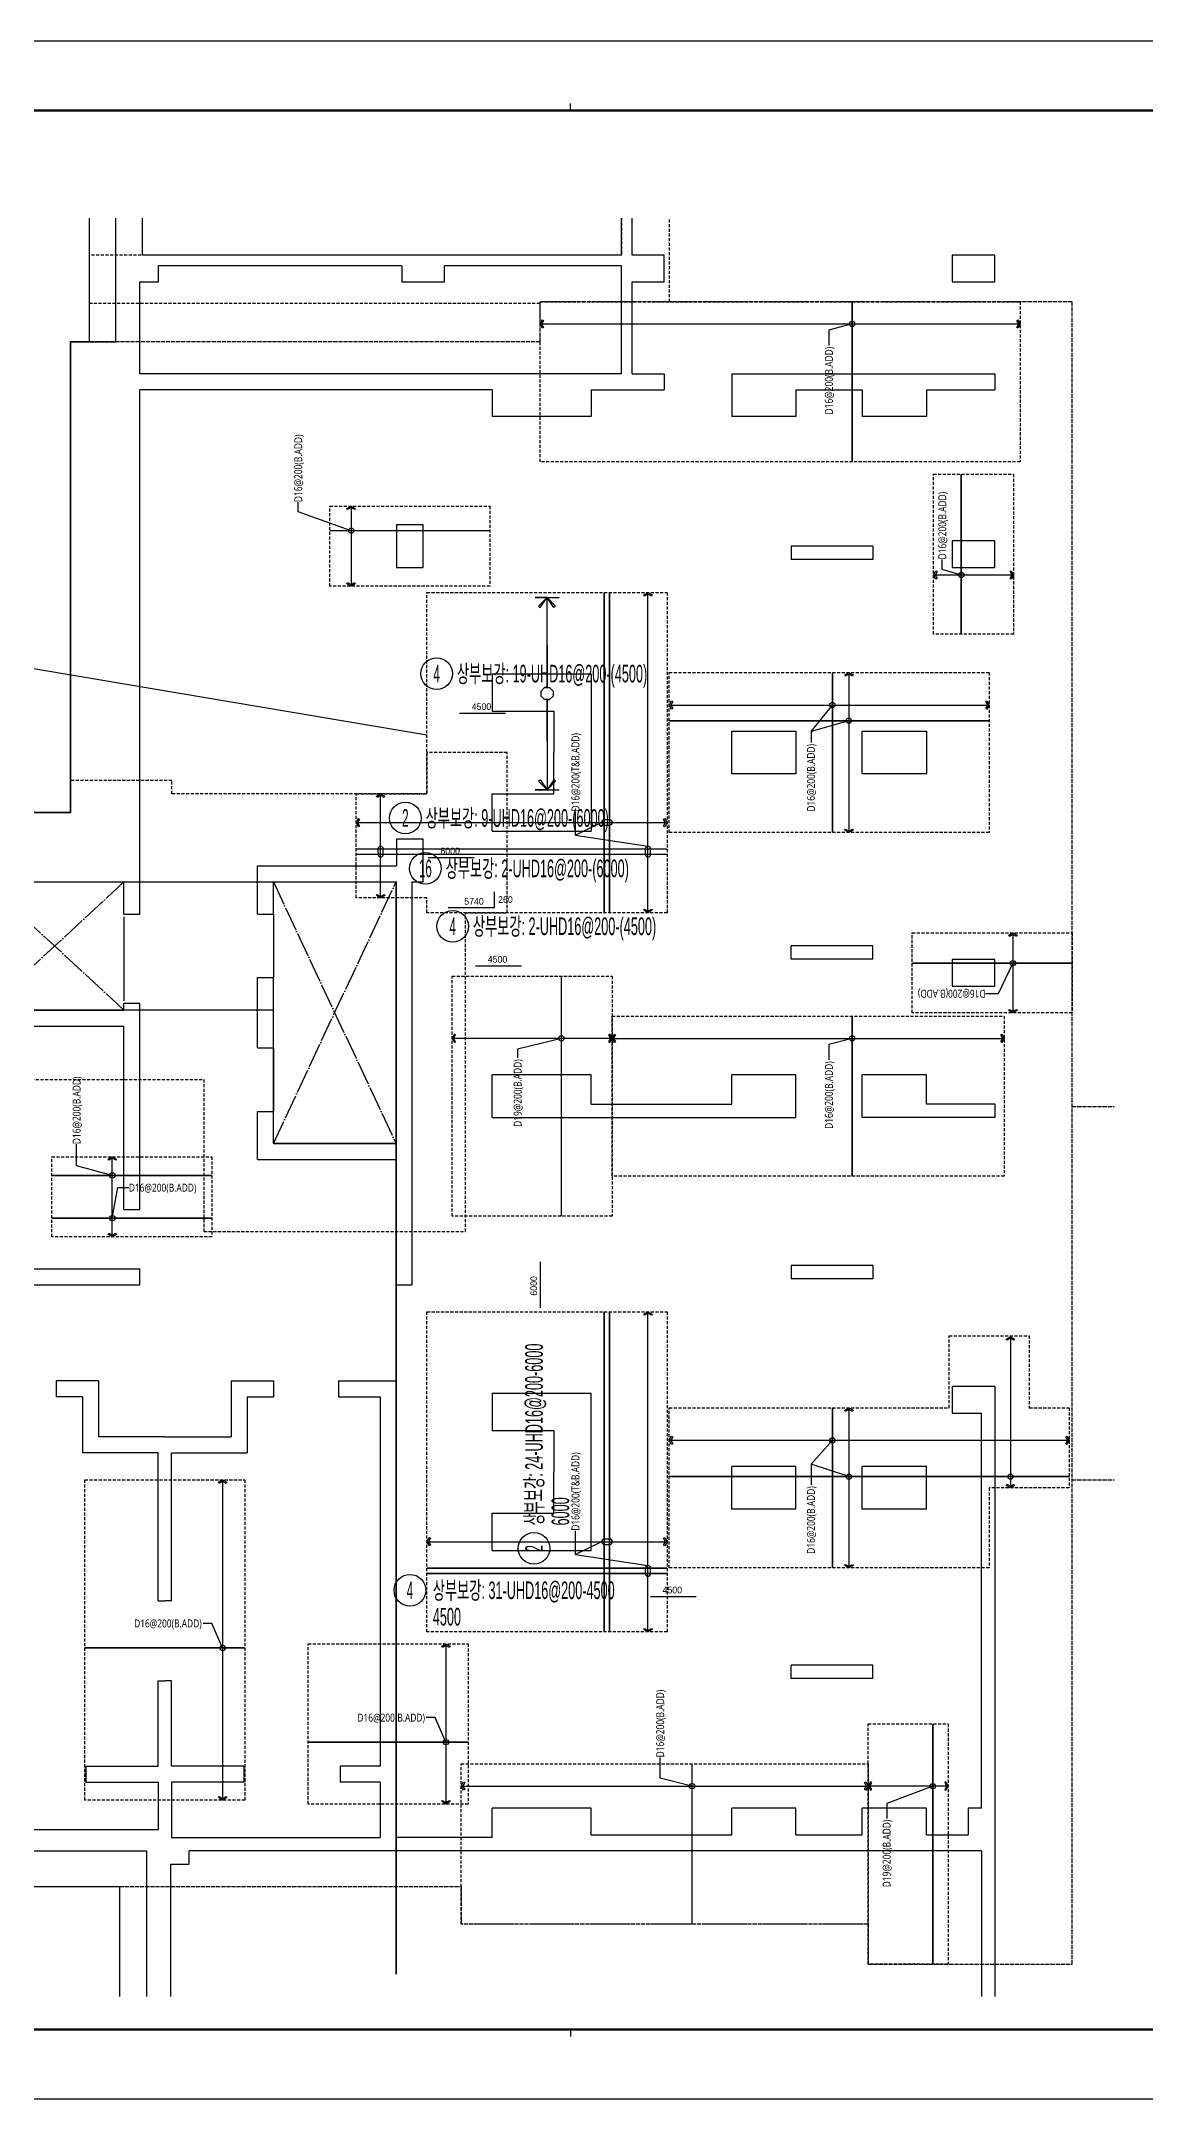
# Model space of a CAD drawing. Header units: millimetres. Extents: x 317501 to 814054, y -400799 to -14117.
# Drawn here: x 553780 to 574487, y -193831 to -155267 of the extents above; entities that cross this region are included whole.
import ezdxf
from ezdxf.enums import TextEntityAlignment as Align

# ---------------------------------------------------------------- set-up
doc = ezdxf.new("R2010")
doc.units = ezdxf.units.MM
doc.header["$LTSCALE"] = 38
for name, pattern in [('HID', [2.5, 2, -0.5]), ('HID2', [7.5, 6, -1.5]), ('XS-기초$0$DDOT', [14, 12, -1, 0, -1]), ('XS-기초$0$HID', [2.3, 1.5, -0.8])]:
    doc.linetypes.add(name, pattern=pattern)
for name, color, linetype in [('00', 7, 'Continuous'), ('BAR-B', 2, 'HID2'), ('BAR-T', 2, 'Continuous'), ('DIM', 7, 'Continuous'), ('LEADER', 7, 'Continuous'), ('RP_TAG', 7, 'Continuous'), ('T', 1, 'Continuous'), ('XDIM', 7, 'Continuous'), ('XREBAR', 1, 'Continuous'), ('XS-기초$0$EL7', 7, 'Continuous'), ('XS-기초$0$OPEN', 9, 'XS-기초$0$DDOT'), ('XS-기초$0$기초꺽임', 4, 'XS-기초$0$HID'), ('XS-기초$0$기초연단', 3, 'Continuous'), ('XS-기초$0$보강구간', 6, 'XS-기초$0$HID'), ('철근변경선', 1, 'HID')]:
    doc.layers.add(name, color=color, linetype=linetype)
doc.styles.add('RPWK1', font='Dotum.ttf', dxfattribs={"bigfont": 'whgtxt.shx'})
doc.styles.add('RPWK2', font='Dotum.ttf')
doc.styles.add('맑은고딕', font='malgun.ttf')

# ---------------------------------------------------------------- blocks, each defined once
blk = doc.blocks.new('dhs_sheet2e')
at = {"color": 7}
for p, q in [((55508.9, 57331.7), (55508.9, 57531.5)), ((55508.9, 1997.6), (55508.9, 1797.9))]:
    blk.add_line(p, q, dxfattribs=at)
blk.add_lwpolyline([(84000, 0), (84000, 59329.4), (0, 59329.4), (0, 0)], close=True, dxfattribs=at)
at = {"color": 30, "const_width": 64.9}
blk.add_lwpolyline([(81003.6, 57331.7), (2996.4, 57331.7), (2996.4, 1997.6), (81003.6, 1997.6)], close=True, dxfattribs=at)
blk = doc.blocks.new('szdhdte')
at = {"layer": 'DIM', "color": 5}
for p, q in [((4650, 17985), (4650, 20302)), ((5150, 19605), (5150, 20302)), ((14125, 19605), (14125, 20302)), ((14325, 19605), (14325, 20302)), ((14125, 19605), (5150, 19605)), ((10010, 19405), (5450, 19405)), ((5450, 19105), (5450, 19405)), ((10010, 19405), (10010, 19105)), ((14125, 19405), (10810, 19405)), ((10810, 19105), (10810, 19405)), ((14125, 17385), (14125, 19405)), ((14925, 19605), (14325, 19605)), ((14925, 19105), (14925, 19605)), ((20325, 19605), (20325, 19105)), ((21125, 19605), (20325, 19605)), ((21125, 19105), (21125, 19605)), ((5100, 17385), (5100, 19105)), ((5100, 19105), (5450, 19105)), ((10010, 19105), (10810, 19105)), ((14325, 17385), (14325, 19105)), ((14325, 19105), (14925, 19105)), ((20325, 19105), (21125, 19105)), ((3800, 17985), (4650, 17985)), ((3800, 9160), (3800, 17985)), ((14125, 17385), (5100, 17385)), ((14325, 17385), (14925, 17385)), ((14925, 17385), (14925, 17085)), ((16195, 17385), (16195, 16585)), ((16195, 17385), (21125, 17385)), ((21125, 17385), (21125, 17085)), ((11700, 17085), (5100, 17085)), ((5100, 8260), (5100, 17085)), ((11700, 17085), (11700, 16585)), ((13560, 17085), (13560, 16585)), ((13560, 17085), (14925, 17085)), ((17395, 17085), (18640, 17085)), ((17395, 17085), (17395, 16585)), ((18640, 17085), (18640, 16585)), ((19840, 17085), (19840, 16585)), ((19840, 17085), (21125, 17085)), ((13560, 16585), (11700, 16585)), ((17395, 16585), (16195, 16585)), ((19840, 16585), (18640, 16585)), ((10410, 14555), (9910, 14555)), ((9910, 14555), (9910, 13755)), ((10410, 13755), (10410, 14555)), ((18840, 14155), (17305, 14155)), ((17305, 14155), (17305, 13905)), ((18840, 13905), (17305, 13905)), ((18840, 14155), (18840, 13905)), ((20325, 14255), (20325, 13755)), ((21125, 14255), (20325, 14255)), ((21125, 13755), (21125, 14255)), ((9910, 13755), (10410, 13755)), ((20325, 13755), (21125, 13755)), ((11700, 11760), (11700, 11060)), ((11700, 11760), (13560, 11760)), ((13560, 11760), (13560, 8810)), ((11700, 11060), (12860, 11060)), ((12860, 11060), (12860, 10285)), ((16195, 9885), (16195, 10685)), ((16195, 10685), (17395, 10685)), ((17395, 10685), (17395, 9885)), ((18640, 9885), (18640, 10685)), ((18640, 10685), (19840, 10685)), ((19840, 10685), (19840, 9885)), ((12860, 9510), (12860, 10285)), ((17395, 9885), (16195, 9885)), ((19840, 9885), (18640, 9885)), ((11700, 8810), (11700, 9510)), ((11700, 9510), (12860, 9510)), ((0, 9160), (3800, 9160)), ((0, 0), (0, 9160)), ((10410, 8660), (9910, 8660)), ((9910, 8660), (9910, 8160)), ((10410, 7860), (10410, 8660)), ((11700, 8810), (13560, 8810)), ((5100, 7255), (5100, 8260)), ((7300, 8160), (9910, 8160)), ((7300, 7260), (7300, 8160)), ((400, 7860), (1900, 7860)), ((400, -400), (400, 7860)), ((1900, -140), (1900, 7860)), ((2200, 5460), (2200, 7860)), ((2200, 7860), (4800, 7860)), ((4800, 7255), (4800, 7860)), ((7600, 7860), (9900, 7860)), ((7600, 7260), (7600, 7860)), ((9900, 2960), (9900, 7860)), ((10200, 310), (10200, 7860)), ((10200, 7860), (10410, 7860)), ((4800, 7255), (5100, 7255)), ((7300, 7260), (7600, 7260)), ((18840, 6665), (17305, 6665)), ((17305, 6415), (17305, 6665)), ((18840, 6415), (18840, 6665)), ((18840, 6415), (17305, 6415)), ((20325, 6405), (20325, 5905)), ((21125, 6405), (20325, 6405)), ((21125, 5905), (21125, 6405)), ((7300, 4750), (7300, 6070)), ((7300, 6070), (7600, 6070)), ((7600, 4750), (7600, 6070)), ((20325, 5905), (21125, 5905)), ((2200, 5460), (4800, 5460)), ((4800, 5460), (4800, 5585)), ((5100, 5585), (4800, 5585)), ((5100, 1720), (5100, 5585)), ((5100, 5160), (5100, 5585)), ((2200, 610), (2200, 5160)), ((2200, 5160), (4800, 5160)), ((4800, 1720), (4800, 5160)), ((7300, 4750), (7600, 4750)), ((13560, 4245), (11700, 4245)), ((11700, 3445), (11700, 4245)), ((13560, 3695), (13560, 4245)), ((16195, 3695), (16195, 4245)), ((17395, 4245), (16195, 4245)), ((17395, 3445), (17395, 4245)), ((18640, 3445), (18640, 4245)), ((19840, 4245), (18640, 4245)), ((19840, 3695), (19840, 4245)), ((7300, 2660), (7300, 3560)), ((7300, 3560), (7600, 3560)), ((7600, 2960), (7600, 3560)), ((13560, 3695), (16195, 3695)), ((21125, 3695), (19840, 3695)), ((21125, 3695), (21125, 3445)), ((11700, 3445), (17395, 3445)), ((21125, 3445), (18640, 3445)), ((-11685, 3060), (-18935, 3060)), ((-18935, 3060), (-18935, -10415)), ((-11685, 3060), (-11685, 0)), ((7600, 2960), (9900, 2960)), ((-14085, 2660), (-18535, 2660)), ((-18535, 2660), (-18535, 160)), ((-14085, 1270), (-14085, 2660)), ((-12085, 2660), (-13785, 2660)), ((-13785, 2660), (-13785, 1270)), ((-12085, 2660), (-12085, -400)), ((7300, 2660), (9900, 2660)), ((9900, 310), (9900, 2660)), ((4800, 1720), (5100, 1720)), ((-13785, 1270), (-14085, 1270)), ((2200, 610), (5100, 610)), ((5100, 310), (5100, 610)), ((18840, 675), (17305, 675)), ((17305, 675), (17305, 425)), ((18840, 425), (17305, 425)), ((18840, 675), (18840, 425)), ((-13095, 160), (-18535, 160)), ((-13095, 160), (-13095, -140)), ((0, 0), (-11685, 0)), ((2200, -140), (2200, 310)), ((2200, 310), (5100, 310)), ((9900, 310), (10200, 310)), ((-13095, -140), (-18535, -140)), ((-18535, -140), (-18535, -1490)), ((2200, -140), (1900, -140)), ((400, -400), (-12085, -400)), ((-18535, -1490), (-17820, -1490)), ((-17820, -1790), (-17820, -1490)), ((-16610, -1790), (-16610, -1490)), ((-16610, -1490), (-15810, -1490)), ((-15810, -1490), (-15810, -1790)), ((-14590, -1490), (-14590, -1790)), ((-14590, -1490), (-13260, -1490)), ((-13260, -1490), (-13260, -2910)), ((-10480, -1490), (-11810, -1490)), ((-11810, -1490), (-11810, -2910)), ((-10480, -1490), (-10480, -1790)), ((-9260, -1490), (-9260, -1790)), ((-8460, -1490), (-9260, -1490)), ((-8460, -1790), (-8460, -1490)), ((-7250, -1790), (-7250, -1490)), ((-6495, -1490), (-7250, -1490)), ((-5730, -1490), (-6495, -1490)), ((-5730, -1490), (-5730, -1790)), ((-3720, -1490), (-4510, -1490)), ((-4510, -1490), (-4510, -1790)), ((-3720, -1490), (-3720, -2540)), ((-1230, -1490), (-440, -1490)), ((-1230, -1490), (-1230, -2540)), ((-440, -1490), (-440, -1790)), ((780, -1490), (1545, -1490)), ((780, -1490), (780, -1790)), ((2310, -1490), (1545, -1490)), ((2310, -1490), (2310, -1790)), ((4320, -1490), (3530, -1490)), ((3530, -1490), (3530, -1790)), ((4320, -1490), (4320, -2540)), ((6810, -1490), (7600, -1490)), ((6810, -1490), (6810, -2540)), ((7600, -1490), (7600, -1790)), ((8820, -1490), (9600, -1490)), ((8820, -1490), (8820, -1790)), ((9600, -1490), (9900, -1490)), ((9900, -1490), (9900, -10045)), ((-18535, -1790), (-17820, -1790)), ((-18535, -1790), (-18535, -5785)), ((-16610, -1790), (-15810, -1790)), ((-14590, -1790), (-13560, -1790)), ((-13560, -1790), (-13560, -3210)), ((-10480, -1790), (-11510, -1790)), ((-11510, -1790), (-11510, -3210)), ((-8460, -1790), (-9260, -1790)), ((-6645, -1790), (-7250, -1790)), ((-6645, -5785), (-6645, -1790)), ((-6395, -1790), (-6395, -8710)), ((-5730, -1790), (-6395, -1790)), ((-4020, -1790), (-4510, -1790)), ((-4020, -1790), (-4020, -2840)), ((-930, -1790), (-440, -1790)), ((-930, -1790), (-930, -2840)), ((780, -1790), (1420, -1790)), ((1420, -1790), (1420, -8710)), ((1670, -1790), (1670, -8710)), ((2310, -1790), (1670, -1790)), ((4020, -1790), (3530, -1790)), ((4020, -1790), (4020, -2840)), ((7110, -1790), (7600, -1790)), ((7110, -1790), (7110, -2840)), ((8820, -1790), (9600, -1790)), ((9600, -1790), (9600, -8710)), ((11700, -1720), (11700, -2420)), ((11700, -1720), (13560, -1720)), ((13560, -4670), (13560, -1720)), ((20325, -1595), (20325, -2095)), ((21125, -1595), (20325, -1595)), ((21125, -1595), (21125, -13028)), ((20325, -2095), (20875, -2095)), ((20875, -9495), (20875, -2095)), ((-16005, -2490), (-16005, -3120)), ((-16005, -2490), (-15755, -2490)), ((-15755, -2490), (-15755, -3120)), ((-9315, -2490), (-9315, -3120)), ((-9065, -2490), (-9315, -2490)), ((-9065, -2490), (-9065, -3120)), ((-2475, -2540), (-3720, -2540)), ((-2475, -2540), (-1230, -2540)), ((5565, -2540), (4320, -2540)), ((5565, -2540), (6810, -2540)), ((11700, -2420), (12860, -2420)), ((12860, -2420), (12860, -3195)), ((-13260, -2910), (-12535, -2910)), ((-11810, -2910), (-12535, -2910)), ((-2600, -2840), (-4020, -2840)), ((-2600, -5610), (-2600, -2840)), ((-2350, -5610), (-2350, -2840)), ((-2350, -2840), (-930, -2840)), ((5440, -2840), (4020, -2840)), ((5440, -5610), (5440, -2840)), ((5690, -5610), (5690, -2840)), ((5690, -2840), (7110, -2840)), ((-16005, -3120), (-15755, -3120)), ((-13560, -3210), (-12660, -3210)), ((-12660, -8830), (-12660, -3210)), ((-12410, -8830), (-12410, -3210)), ((-11510, -3210), (-12410, -3210)), ((-9065, -3120), (-9315, -3120)), ((12860, -3970), (12860, -3195)), ((16195, -3895), (16195, -3095)), ((17395, -3095), (16195, -3095)), ((17395, -3895), (17395, -3095)), ((18640, -3895), (18640, -3095)), ((19840, -3095), (18640, -3095)), ((19840, -3895), (19840, -3095)), ((11700, -4670), (11700, -3970)), ((11700, -3970), (12860, -3970)), ((17395, -3895), (16195, -3895)), ((19840, -3895), (18640, -3895)), ((11700, -4670), (13560, -4670)), ((-2600, -5610), (-2475, -5610)), ((-2350, -5610), (-2475, -5610)), ((5440, -5610), (5565, -5610)), ((5690, -5610), (5565, -5610)), ((-18535, -5785), (-15755, -5785)), ((-18535, -6035), (-15755, -6035)), ((-18535, -6035), (-18535, -8830)), ((-15755, -6035), (-15755, -5785)), ((-6645, -5785), (-9315, -5785)), ((-9315, -6035), (-9315, -5785)), ((-6645, -6035), (-9315, -6035)), ((-6645, -8830), (-6645, -6035)), ((-16005, -8130), (-16005, -6895)), ((-16005, -6895), (-15755, -6895)), ((-15755, -8130), (-15755, -6895)), ((-9315, -8130), (-9315, -6895)), ((-9065, -6895), (-9315, -6895)), ((-9065, -8130), (-9065, -6895)), ((18840, -6815), (17305, -6815)), ((17305, -7065), (17305, -6815)), ((18840, -7065), (18840, -6815)), ((-2600, -8710), (-2600, -7110)), ((-2600, -7110), (-2475, -7110)), ((-2350, -7110), (-2475, -7110)), ((-2350, -8710), (-2350, -7110)), ((5440, -8710), (5440, -7110)), ((5440, -7110), (5565, -7110)), ((5690, -7110), (5565, -7110)), ((5690, -8710), (5690, -7110)), ((18840, -7065), (17305, -7065)), ((-16005, -8130), (-15755, -8130)), ((-9065, -8130), (-9315, -8130)), ((-18535, -8830), (-17335, -8830)), ((-17335, -9130), (-17335, -8830)), ((-16025, -8830), (-15625, -8830)), ((-16025, -9130), (-16025, -8830)), ((-15625, -9130), (-15625, -8830)), ((-14015, -8830), (-12660, -8830)), ((-14015, -9130), (-14015, -8830)), ((-11055, -8830), (-12410, -8830)), ((-11055, -9130), (-11055, -8830)), ((-9045, -8830), (-9445, -8830)), ((-9445, -9130), (-9445, -8830)), ((-9045, -9130), (-9045, -8830)), ((-7735, -9130), (-7735, -8830)), ((-6645, -8830), (-7735, -8830)), ((-6395, -8710), (-5765, -8710)), ((-5765, -8710), (-5765, -9010)), ((-3955, -8710), (-2600, -8710)), ((-3955, -8710), (-3955, -9010)), ((-995, -8710), (-2350, -8710)), ((-995, -8710), (-995, -9010)), ((1420, -8710), (815, -8710)), ((815, -8710), (815, -9010)), ((1670, -8710), (2275, -8710)), ((2275, -8710), (2275, -9010)), ((4085, -8710), (5440, -8710)), ((4085, -8710), (4085, -9010)), ((7045, -8710), (5690, -8710)), ((7045, -8710), (7045, -9010)), ((9600, -8710), (8855, -8710)), ((8855, -8710), (8855, -9010)), ((-18535, -9130), (-17335, -9130)), ((-18535, -9130), (-18535, -10015)), ((-16025, -9130), (-15625, -9130)), ((-14015, -9130), (-12660, -9130)), ((-12660, -9130), (-12660, -10015)), ((-11055, -9130), (-12410, -9130)), ((-12410, -9130), (-12410, -10015)), ((-9045, -9130), (-9445, -9130)), ((-6645, -9130), (-7735, -9130)), ((-6645, -9130), (-6645, -9895)), ((-6395, -9010), (-6395, -9895)), ((-6395, -9010), (-5765, -9010)), ((-3955, -9010), (-2600, -9010)), ((-2600, -9010), (-2600, -9895)), ((-995, -9010), (-2350, -9010)), ((-2350, -9010), (-2350, -9895)), ((1420, -9010), (815, -9010)), ((1420, -9010), (1420, -9895)), ((1670, -9010), (1670, -9895)), ((1670, -9010), (2275, -9010)), ((4085, -9010), (5440, -9010)), ((5440, -9010), (5440, -9895)), ((7045, -9010), (5690, -9010)), ((5690, -9010), (5690, -10045)), ((9600, -9010), (8855, -9010)), ((9600, -9010), (9600, -10045)), ((13560, -9495), (11700, -9495)), ((11700, -10045), (11700, -9495)), ((13560, -9995), (13560, -9495)), ((16195, -9995), (16195, -9495)), ((17395, -9495), (16195, -9495)), ((17395, -9995), (17395, -9495)), ((19840, -9495), (18640, -9495)), ((18640, -9995), (18640, -9495)), ((19840, -9995), (19840, -9495)), ((20625, -9495), (20625, -9995)), ((20875, -9495), (20625, -9495)), ((-18535, -10015), (-12660, -10015)), ((-12410, -10015), (-6795, -10015)), ((-6795, -9895), (-6795, -10015)), ((-6795, -9895), (-6645, -9895)), ((-6395, -9895), (-2600, -9895)), ((-2350, -9895), (1420, -9895)), ((1670, -9895), (5440, -9895)), ((13560, -9995), (16195, -9995)), ((17395, -9995), (18640, -9995)), ((19840, -9995), (20625, -9995)), ((-6395, -10295), (-6395, -10415)), ((-6395, -10295), (5225, -10295)), ((5225, -10295), (5225, -13028)), ((5690, -10045), (9600, -10045)), ((20875, -10295), (6025, -10295)), ((6025, -10545), (6025, -10295)), ((11700, -10045), (9900, -10045)), ((20875, -10295), (20875, -13028)), ((-18935, -10415), (-6395, -10415)), ((5675, -10545), (5675, -13028)), ((5675, -10545), (6025, -10545))]:
    blk.add_line(p, q, dxfattribs=at)
at = {"layer": 'XS-기초$0$EL7'}
for p, q in [((4800, 7205), (4800, 5635)), ((7600, 7260), (7600, 6070)), ((7600, 4750), (7600, 3560))]:
    blk.add_line(p, q, dxfattribs=at)
at = {"layer": 'XS-기초$0$OPEN'}
for p, q in [((4800, 7860), (2200, 5460)), ((4800, 5460), (2200, 7860)), ((7600, 2960), (9900, 7860)), ((7600, 7860), (9900, 2960))]:
    blk.add_line(p, q, dxfattribs=at)
at = {"layer": 'XS-기초$0$기초꺽임', "color": 6}
for points in [[(14125, 20302), (14125, 19605), (4150, 19605), (4150, 18705), (12600, 18705)], [(15025, 18735), (15025, 20302)]]:
    blk.add_lwpolyline(points, dxfattribs=at)
at = {"layer": 'XS-기초$0$기초꺽임', "color": 8}
blk.add_lwpolyline([(3800, 9160), (-550, 9160), (-550, 7860), (9900, 7860), (9900, 2960), (7600, 2960), (7600, 5460), (-550, 5460), (-550, 4160), (1300, 4160), (1300, 3760), (2800, 3760), (2800, 4160), (6300, 4160), (6300, 1310), (11200, 1310), (11200, 7285), (11980, 7285), (11980, 10285), (10480, 10285), (10480, 9510), (5700, 9510), (5700, 9760), (3800, 9760)], close=True, dxfattribs=at)
at = {"layer": 'XS-기초$0$기초연단'}
for p, q in [((4150, 20302), (4150, 17985)), ((4150, 17985), (3800, 17985)), ((3800, 17985), (3800, 9160)), ((-550, 9160), (-550, 550)), ((3800, 9160), (-550, 9160)), ((-19485, -10965), (-19485, 4360)), ((-19485, 4360), (-14785, 4360)), ((-14785, 4360), (-14785, 3760)), ((-14785, 3760), (-11135, 3760)), ((-11135, 3760), (-11135, 550)), ((-550, 550), (-11135, 550)), ((-19485, -10965), (4725, -10965)), ((4725, -13028), (4725, -10965))]:
    blk.add_line(p, q, dxfattribs=at)
at = {"layer": 'XS-기초$0$기초연단', "color": 4, "linetype": 'HID'}
for p, q in [((22575, 18735), (12600, 18735)), ((12600, 17985), (12600, 18735)), ((22575, -12420), (22575, 18735)), ((12600, 17985), (4150, 17985)), ((4725, -10965), (11120, -10965)), ((11120, -10965), (11120, -11670)), ((18750, -11670), (11120, -11670)), ((18750, -11670), (18750, -12420)), ((18750, -12420), (22575, -12420))]:
    blk.add_line(p, q, dxfattribs=at)
at = {"layer": 'XS-기초$0$기초연단'}
blk.add_lwpolyline([(4150, 20302), (4150, 17985), (3800, 17985), (3800, 9160), (-550, 9160), (-550, 7860), (9900, 7860), (9900, 2960), (7600, 2960), (7600, 5460), (-550, 5460), (-550, 550), (-11135, 550), (-11135, 3760), (-14785, 3760), (-14785, 4360), (-19485, 4360), (-19485, -10965), (4725, -10965)], dxfattribs=at)
at = {"layer": 'XS-기초$0$기초연단', "color": 4, "linetype": 'HID'}
for points in [[(22575, 3655), (23362, 3655)], [(22575, -3345), (23362, -3345)]]:
    blk.add_lwpolyline(points, dxfattribs=at)
at = {"layer": '철근변경선', "ltscale": 2, "const_width": 30}
blk.add_lwpolyline([(9900, -12612), (9900, 7860), (-1534, 7860)], dxfattribs=at)
blk = doc.blocks.new('*U1142', base_point=(560396.373, -184299.7817))
at = {"layer": 'RP_TAG', "color": 0, "linetype": 'Continuous', "ltscale": 100}
blk.add_circle((560692.373, -184299.7817), 297, dxfattribs=at)
at = {"layer": 'RP_TAG', "color": 0, "linetype": 'Continuous', "ltscale": 100, "style": 'RPWK1', "width": 0.5}
blk.add_text('4', height=330, dxfattribs=at).set_placement((560692.373, -184299.7817), align=Align.MIDDLE_CENTER)
at = {"layer": 'RP_TAG', "color": 0, "linetype": 'Continuous', "ltscale": 100, "style": 'RPWK1', "width": 0.55}
for s, p in [('상부보강: 31-UHD16@200-4500', (561121.373, -184299.7817)), ('4500', (561121.373, -184794.7817))]:
    blk.add_text(s, height=330, dxfattribs=at).set_placement(p, align=Align.MIDDLE_LEFT)
blk = doc.blocks.new('*U1143', base_point=(563018.3041, -183810.4621))
at = {"layer": 'RP_TAG', "color": 0, "linetype": 'Continuous', "ltscale": 100}
blk.add_circle((563018.303016, -183514.4621), 297, dxfattribs=at)
at = {"layer": 'RP_TAG', "color": 0, "linetype": 'Continuous', "ltscale": 100, "style": 'RPWK1', "width": 0.55}
blk.add_text('상부보강: 24-UHD16@200-6000', height=330, rotation=90.0002104601, dxfattribs=at).set_placement((563018.3014, -183085.4621), align=Align.MIDDLE_LEFT)
at = {"layer": 'RP_TAG', "color": 0, "linetype": 'Continuous', "ltscale": 100, "style": 'RPWK1', "oblique": 359.9999999888, "width": 0.55}
blk.add_text('6000', height=330, rotation=90.0002104479, dxfattribs=at).set_placement((563513.3014, -183085.46032), align=Align.MIDDLE_LEFT)
at = {"layer": 'RP_TAG', "color": 0, "linetype": 'Continuous', "ltscale": 100, "style": 'RPWK1', "oblique": 359.9999999961, "width": 0.5}
blk.add_text('2', height=330, rotation=90.0002104552, dxfattribs=at).set_placement((563018.303016, -183514.4621), align=Align.MIDDLE_CENTER)
blk = doc.blocks.new('*U1163', base_point=(561790.799, -171855.6152))
at = {"layer": 'RP_TAG', "color": 0, "linetype": 'Continuous', "ltscale": 100}
blk.add_circle((561493.799, -171855.6152), 297, dxfattribs=at)
at = {"layer": 'RP_TAG', "color": 0, "linetype": 'Continuous', "ltscale": 100, "style": 'RPWK1', "width": 0.5}
blk.add_text('4', height=330, dxfattribs=at).set_placement((561493.799, -171855.6152), align=Align.MIDDLE_CENTER)
at = {"layer": 'RP_TAG', "color": 0, "linetype": 'Continuous', "ltscale": 100, "style": 'RPWK1', "width": 0.55}
blk.add_text('상부보강: 2-UHD16@200-(4500)', height=330, dxfattribs=at).set_placement((561873.299, -171855.6152), align=Align.MIDDLE_LEFT)
blk = doc.blocks.new('*U1164', base_point=(561490.5559, -167120.7112))
at = {"layer": 'RP_TAG', "color": 0, "linetype": 'Continuous', "ltscale": 100}
blk.add_circle((561193.5559, -167120.7112), 297, dxfattribs=at)
at = {"layer": 'RP_TAG', "color": 0, "linetype": 'Continuous', "ltscale": 100, "style": 'RPWK1', "width": 0.5}
blk.add_text('4', height=330, dxfattribs=at).set_placement((561193.5559, -167120.7112), align=Align.MIDDLE_CENTER)
at = {"layer": 'RP_TAG', "color": 0, "linetype": 'Continuous', "ltscale": 100, "style": 'RPWK1', "width": 0.55}
blk.add_text('상부보강: 19-UHD16@200-(4500)', height=330, dxfattribs=at).set_placement((561573.0559, -167120.7112), align=Align.MIDDLE_LEFT)
blk = doc.blocks.new('*U1169', base_point=(561279.1273, -170770.7112))
at = {"layer": 'RP_TAG', "color": 0, "linetype": 'Continuous', "ltscale": 100}
blk.add_circle((560982.1273, -170770.7112), 297, dxfattribs=at)
at = {"layer": 'RP_TAG', "color": 0, "linetype": 'Continuous', "ltscale": 100, "style": 'RPWK1', "width": 0.5}
blk.add_text('16', height=330, dxfattribs=at).set_placement((560982.1273, -170770.7112), align=Align.MIDDLE_CENTER)
at = {"layer": 'RP_TAG', "color": 0, "linetype": 'Continuous', "ltscale": 100, "style": 'RPWK1', "width": 0.55}
blk.add_text('상부보강: 2-UHD16@200-(6000)', height=330, dxfattribs=at).set_placement((561361.6273, -170770.7112), align=Align.MIDDLE_LEFT)
blk = doc.blocks.new('*U1174', base_point=(560904.1273, -169825.7112))
at = {"layer": 'RP_TAG', "color": 0, "linetype": 'Continuous', "ltscale": 100}
blk.add_circle((560607.1273, -169825.7112), 297, dxfattribs=at)
at = {"layer": 'RP_TAG', "color": 0, "linetype": 'Continuous', "ltscale": 100, "style": 'RPWK1', "width": 0.5}
blk.add_text('2', height=330, dxfattribs=at).set_placement((560607.1273, -169825.7112), align=Align.MIDDLE_CENTER)
at = {"layer": 'RP_TAG', "color": 0, "linetype": 'Continuous', "ltscale": 100, "style": 'RPWK1', "width": 0.55}
blk.add_text('상부보강: 9-UHD16@200-(6000)', height=330, dxfattribs=at).set_placement((560986.6273, -169825.7112), align=Align.MIDDLE_LEFT)

msp = doc.modelspace()

# ---------------------------------------------------------------- linework, layer by layer
at = {"layer": 'BAR-B', "const_width": 30}
for points in [[(568982.4, -160150.7), (568982.4, -163150.7)], [(571026.4, -163380.7), (571026.4, -166380.7)], [(559192.4, -164441.7), (562192.4, -164441.7)], [(564435.5, -165600.7), (564435.5, -171600.7)], [(568611.4, -167100.7), (568611.4, -170100.7)], [(565552.4, -168003.5), (571552.4, -168003.5)], [(565512.4, -170406.9), (559682.4, -170406.9)], [(570107.4, -172547.5), (573107.4, -172547.5)], [(563530.6, -172790.7), (563530.6, -177290.7)], [(568982.4, -173540.7), (568982.4, -176540.7)], [(556982.4, -176525.7), (553982.4, -176525.7)], [(556982.4, -177325.7), (553982.4, -177325.7)], [(564435.5, -179080.7), (564435.5, -185080.7)], [(568611.4, -180880.7), (568611.4, -183880.7)], [(565552.4, -182169.8), (573052.4, -182169.8)], [(565512.4, -183886.9), (561012.4, -183886.9)], [(557597.4, -185380.7), (554597.4, -185380.7)], [(570494, -186805.7), (570494, -191305.7)], [(561782.4, -187146.7), (558782.4, -187146.7)], [(561782.4, -187146.7), (558782.4, -187146.7)], [(565979.3, -187555.7), (565979.3, -190555.7)]]:
    msp.add_lwpolyline(points, dxfattribs=at)
at = {"layer": 'BAR-T', "const_width": 30}
for points in [[(564335.5, -165600.7), (564335.5, -171600.7)], [(565512.4, -170506.9), (559682.4, -170506.9)], [(564335.5, -179080.7), (564335.5, -185080.7)], [(565512.4, -183986.9), (561012.4, -183986.9)]]:
    msp.add_lwpolyline(points, dxfattribs=at)
at = {"layer": 'LEADER'}
for p, q in [((568210.6, -168203.7), (568611.4, -167709)), ((563795.6, -170148.9), (563795.6, -169703.6)), ((568210.6, -181933.6), (568611.4, -181489)), ((563795.6, -183628.9), (563795.6, -183183.6))]:
    msp.add_line(p, q, dxfattribs=at)
for points in [[(563132.4, -160566), (563177, -160488), (563198.7, -160500.4), (563161.2, -160566), (563198.7, -160631.6), (563177.1, -160644.1), (563132.4, -160566), (572132.4, -160566), (572087.8, -160644.1), (572066.1, -160631.6), (572103.6, -160566), (572066.1, -160500.4), (572087.9, -160488), (572132.4, -160566)], [(568982.4, -160566), (568545.8, -160684.2), (568545.8, -160970.5)], [(559590.9, -164441.7), (558598.3, -164089.9), (558598.3, -163905.8)], [(559590.9, -163980.7), (559668.9, -164025.3), (559656.5, -164047), (559590.9, -164009.5), (559525.3, -164047), (559512.8, -164025.4), (559590.9, -163980.7), (559590.9, -165480.7), (559512.8, -165436.1), (559525.3, -165414.4), (559590.9, -165451.9), (559656.5, -165414.4), (559668.9, -165436.2), (559590.9, -165480.7)], [(571026.4, -165273.4), (570671.8, -165170.9), (570671.8, -164980.3)], [(572007.4, -165273.4), (571962.9, -165351.3), (571941.1, -165338.9), (571978.6, -165273.4), (571941.1, -165207.8), (571962.8, -165195.2), (572007.4, -165273.4), (570507.4, -165273.4), (570552.1, -165195.2), (570573.7, -165207.8), (570536.2, -165273.4), (570573.7, -165338.9), (570552, -165351.3), (570507.4, -165273.4)], [(565154.9, -171600.7), (565076.9, -171556.2), (565089.3, -171534.4), (565154.9, -171571.9), (565220.5, -171534.4), (565233.1, -171556.1), (565154.9, -171600.7), (565154.9, -165600.7), (565233.1, -165645.4), (565220.5, -165667), (565154.9, -165629.5), (565089.3, -165667), (565076.9, -165645.3), (565154.9, -165600.7)], [(568919.7, -167100.7), (568997.7, -167145.3), (568985.3, -167167), (568919.7, -167129.5), (568854.1, -167167), (568841.6, -167145.4), (568919.7, -167100.7), (568919.7, -170100.7), (568841.6, -170056.1), (568854.1, -170034.4), (568919.7, -170071.9), (568985.3, -170034.4), (568997.7, -170056.2), (568919.7, -170100.7)], [(565552.4, -167709), (565597, -167631), (565618.7, -167643.4), (565581.2, -167709), (565618.7, -167774.6), (565597.1, -167787.1), (565552.4, -167709), (571552.4, -167709), (571507.8, -167787.1), (571486.1, -167774.6), (571523.6, -167709), (571486.1, -167643.4), (571507.9, -167631), (571552.4, -167709)], [(568919.7, -168003.5), (568210.6, -168203.7), (568210.6, -168414.3)], [(560143.6, -171325.7), (560065.6, -171281.2), (560078, -171259.4), (560143.6, -171296.9), (560209.1, -171259.4), (560221.7, -171281.1), (560143.6, -171325.7), (560143.6, -169375.7), (560221.7, -169420.4), (560209.1, -169442), (560143.6, -169404.5), (560078, -169442), (560065.6, -169420.3), (560143.6, -169375.7)], [(559682.4, -169911), (559727, -169833), (559748.7, -169845.4), (559711.2, -169911), (559748.7, -169976.5), (559727.1, -169989.1), (559682.4, -169911), (565512.4, -169911), (565467.8, -169989.1), (565446.1, -169976.5), (565483.6, -169911), (565446.1, -169845.4), (565467.9, -169833), (565512.4, -169911)], [(564285.5, -169911), (563795.6, -170148.9), (565154.9, -170356.9)], [(571995.4, -171980.7), (572073.3, -172025.3), (572060.9, -172047), (571995.4, -172009.5), (571929.8, -172047), (571917.2, -172025.4), (571995.4, -171980.7), (571995.4, -173480.7), (571917.2, -173436.1), (571929.8, -173414.4), (571995.4, -173451.9), (572060.9, -173414.4), (572073.3, -173436.2), (571995.4, -173480.7)], [(571995.4, -172547.5), (571718.7, -173120.3), (571481.1, -173120.3)], [(564482.4, -173956), (564437.9, -173878), (564416.1, -173890.4), (564453.6, -173956), (564416.1, -174021.6), (564437.8, -174034.1), (564482.4, -173956), (561482.4, -173956), (561527.1, -174034.1), (561548.7, -174021.6), (561511.2, -173956), (561548.7, -173890.4), (561527, -173878), (561482.4, -173956)], [(564482.4, -173956), (564527, -173878), (564548.7, -173890.4), (564511.2, -173956), (564548.7, -174021.6), (564527.1, -174034.1), (564482.4, -173956), (571832.4, -173956), (571787.8, -174034.1), (571766.1, -174021.6), (571803.6, -173956), (571766.1, -173890.4), (571787.9, -173878), (571832.4, -173956)], [(563530.6, -173956), (562711.6, -174156.3), (562711.6, -174323.1)], [(568982.4, -173956), (568545.8, -174074.2), (568545.8, -174360.5)], [(555113.7, -176525.7), (554445, -176348.5), (554445, -175939.4)], [(555113.7, -177675.7), (555035.7, -177631.2), (555048.1, -177609.4), (555113.7, -177646.9), (555179.3, -177609.4), (555191.9, -177631.1), (555113.7, -177675.7), (555113.7, -176175.7), (555191.9, -176220.4), (555179.3, -176242), (555113.7, -176204.5), (555048.1, -176242), (555035.7, -176220.3), (555113.7, -176175.7)], [(555113.7, -177675.7), (555035.7, -177631.2), (555048.1, -177609.4), (555113.7, -177646.9), (555179.3, -177609.4), (555191.9, -177631.1), (555113.7, -177675.7), (555113.7, -176175.7), (555191.9, -176220.4), (555179.3, -176242), (555113.7, -176204.5), (555048.1, -176242), (555035.7, -176220.3), (555113.7, -176175.7)], [(555113.7, -177325.7), (555216.1, -176754.4), (555424.2, -176754.4)], [(565154.9, -185080.7), (565076.9, -185036.2), (565089.3, -185014.4), (565154.9, -185051.9), (565220.5, -185014.4), (565233.1, -185036.1), (565154.9, -185080.7), (565154.9, -179080.7), (565233.1, -179125.4), (565220.5, -179147), (565154.9, -179109.5), (565089.3, -179147), (565076.9, -179125.3), (565154.9, -179080.7)], [(571949.4, -179547.2), (572027.4, -179591.8), (572015, -179613.5), (571949.4, -179576), (571883.8, -179613.5), (571871.3, -179591.9), (571949.4, -179547.2), (571949.4, -182380.7), (571871.3, -182336.1), (571883.8, -182314.4), (571949.4, -182351.9), (572015, -182314.4), (572027.4, -182336.2), (571949.4, -182380.7)], [(568919.7, -180880.7), (568997.7, -180925.3), (568985.3, -180947), (568919.7, -180909.5), (568854.1, -180947), (568841.6, -180925.4), (568919.7, -180880.7), (568919.7, -183880.7), (568841.6, -183836.1), (568854.1, -183814.4), (568919.7, -183851.9), (568985.3, -183814.4), (568997.7, -183836.2), (568919.7, -183880.7)], [(565552.4, -181489), (565597, -181411), (565618.7, -181423.4), (565581.2, -181489), (565618.7, -181554.6), (565597.1, -181567.1), (565552.4, -181489), (573052.4, -181489), (573007.8, -181567.1), (572986.1, -181554.6), (573023.6, -181489), (572986.1, -181423.4), (573007.9, -181411), (573052.4, -181489)], [(568919.7, -182169.8), (568210.6, -181933.6), (568210.6, -182324.3)], [(557182.1, -182230.7), (557260.1, -182275.3), (557247.7, -182297), (557182.1, -182259.5), (557116.6, -182297), (557104, -182275.4), (557182.1, -182230.7), (557182.1, -188230.7), (557104, -188186.1), (557116.6, -188164.4), (557182.1, -188201.9), (557247.7, -188164.4), (557260.1, -188186.2), (557182.1, -188230.7)], [(561012.4, -183391), (561057, -183313), (561078.7, -183325.4), (561041.2, -183391), (561078.7, -183456.5), (561057.1, -183469.1), (561012.4, -183391), (565512.4, -183391), (565467.8, -183469.1), (565446.1, -183456.5), (565483.6, -183391), (565446.1, -183325.4), (565467.9, -183313), (565512.4, -183391)], [(564285.5, -183391), (563795.6, -183628.9), (565154.9, -183836.9)], [(557182.1, -185380.7), (556981.8, -184921.2), (556815, -184921.2)], [(561367.1, -185305.7), (561445.1, -185350.3), (561432.7, -185372), (561367.1, -185334.5), (561301.6, -185372), (561289, -185350.4), (561367.1, -185305.7), (561367.1, -188305.7), (561289, -188261.1), (561301.6, -188239.4), (561367.1, -188276.9), (561432.7, -188239.4), (561445.1, -188261.2), (561367.1, -188305.7)], [(561367.1, -187146.7), (561166.8, -186687.2), (561000, -186687.2)], [(565979.3, -187971), (565383.2, -187819.5), (565383.2, -187431.7)], [(561652.4, -187971), (561697, -187893), (561718.7, -187905.4), (561681.2, -187971), (561718.7, -188036.6), (561697.1, -188049.1), (561652.4, -187971), (569282.4, -187971), (569237.8, -188049.1), (569216.1, -188036.6), (569253.6, -187971), (569216.1, -187905.4), (569237.9, -187893), (569282.4, -187971)], [(570782.4, -187971), (570737.9, -187893), (570716.1, -187905.4), (570753.6, -187971), (570716.1, -188036.6), (570737.8, -188049.1), (570782.4, -187971), (569282.4, -187971), (569327.1, -188049.1), (569348.7, -188036.6), (569311.2, -187971), (569348.7, -187905.4), (569327, -187893), (569282.4, -187971)], [(570494, -187971), (569628.8, -188295.9), (569628.8, -188574.6)]]:
    msp.add_lwpolyline(points, dxfattribs=at)
for points in [[(564435.5, -169861), (564335.5, -169861, 1), (564335.5, -169961), (564435.5, -169961, 1)], [(560093.6, -170406.9), (560093.6, -170506.9, 1), (560193.6, -170506.9), (560193.6, -170406.9, 1)], [(565104.9, -170406.9), (565104.9, -170506.9, 1), (565204.9, -170506.9), (565204.9, -170406.9, 1)], [(564435.5, -183341), (564335.5, -183341, 1), (564335.5, -183441), (564435.5, -183441, 1)], [(565104.9, -183886.9), (565104.9, -183986.9, 1), (565204.9, -183986.9), (565204.9, -183886.9, 1)]]:
    msp.add_lwpolyline(points, format="xyb", close=True, dxfattribs=at)
for centre in [(568982.4, -160566), (559590.9, -164441.7), (571026.4, -165273.4), (568611.4, -167709), (568919.7, -168003.5), (571995.4, -172547.5), (563530.6, -173956), (568982.4, -173956), (555113.7, -176525.7), (555113.7, -177325.7), (568611.4, -181489), (568919.7, -182169.8), (571949.4, -182169.8), (557182.1, -185380.7), (561367.1, -187146.7), (565979.3, -187971), (570494, -187971)]:
    msp.add_circle(centre, 50, dxfattribs=at)
at = {"layer": 'RP_TAG', "color": 250, "linetype": 'Continuous', "ltscale": 100}
for p, q in [((561490.6, -167368.2), (561490.6, -167368.2)), ((560904.1, -170073.2), (560904.1, -170073.2)), ((561279.1, -171018.2), (561279.1, -171018.2)), ((561790.8, -172103.1), (561790.8, -172103.1)), ((563018.3, -178898.1), (563018.3, -178898.1)), ((565308.7, -184299.8), (565308.7, -184299.8))]:
    msp.add_line(p, q, dxfattribs=at)
at = {"layer": 'RP_TAG', "color": 1, "linetype": 'Continuous', "ltscale": 100}
for points in [[(561622.6, -167863.2), (562482.3, -167863.2)], [(561036.1, -170568.2), (561895.9, -170568.2)], [(562270.7, -171208.7), (562270.7, -171513.2), (561411.1, -171513.2)], [(561922.8, -172598.1), (562782.6, -172598.1)], [(563137.2, -179007), (563137.2, -178146.6)], [(565199.8, -184418.7), (566060.2, -184418.7)]]:
    msp.add_lwpolyline(points, dxfattribs=at)
at = {"layer": 'XDIM', "color": 4, "linetype": 'Continuous', "elevation": -1.5}
for points in [[(563262.4, -166595.7), (563262.4, -167383.2), (563215.8, -167383.2), (563309, -167383.2), (563374.9, -167449.1), (563374.9, -167542.3), (563309, -167608.2), (563215.8, -167608.2), (563149.9, -167542.3), (563149.9, -167449.1), (563215.8, -167383.2), (563262.4, -167383.2), (563262.4, -166595.7), (563262.4, -166595.7), (563262.4, -165695.7), (563421.5, -165854.8), (563391.5, -165880), (563262.4, -165695.7), (563103.3, -165854.8), (563133.4, -165880), (563262.4, -165695.7), (563037.4, -165695.7), (563487.4, -165695.7)], [(563262.4, -168395.7), (563262.4, -167608.2), (563309, -167608.2), (563215.8, -167608.2), (563149.9, -167542.3), (563149.9, -167449.1), (563215.8, -167383.2), (563309, -167383.2), (563374.9, -167449.1), (563374.9, -167542.3), (563309, -167608.2), (563262.4, -167608.2), (563262.4, -168395.7), (563262.4, -168395.7), (563262.4, -169295.7), (563103.3, -169136.6), (563133.4, -169111.4), (563262.4, -169295.7), (563421.5, -169136.6), (563391.5, -169111.4), (563262.4, -169295.7), (563037.4, -169295.7), (563487.4, -169295.7)]]:
    msp.add_lwpolyline(points, dxfattribs=at)
at = {"layer": 'XREBAR', "color": 171, "linetype": 'Continuous', "const_width": 1}
for points in [[(561012.4, -167495.7), (561012.4, -167495.7), (565512.4, -167495.7), (565512.4, -167495.7)], [(559597.4, -170200.7), (559597.4, -170200.7), (565597.4, -170200.7), (565597.4, -170200.7)], [(560432.4, -171405.7), (560432.4, -171145.7), (565672.4, -171145.7), (565672.4, -171145.7)], [(561012.4, -171463.2), (561012.4, -171463.2), (565512.4, -171463.2), (565512.4, -171463.2)]]:
    msp.add_lwpolyline(points, dxfattribs=at)
at = {"layer": 'XS-기초$0$기초연단', "color": 1}
msp.add_lwpolyline([(561012.4, -168275.5), (550185.4, -166449.4)], dxfattribs=at)
at = {"layer": 'XS-기초$0$보강구간'}
for points in [[(572132.4, -160150.7), (572132.4, -163150.7), (563132.4, -163150.7), (563132.4, -160150.7)], [(572007.4, -163380.7), (572007.4, -166380.7), (570507.4, -166380.7), (570507.4, -163380.7)], [(562192.4, -165480.7), (559192.4, -165480.7), (559192.4, -163980.7), (562192.4, -163980.7)], [(571552.4, -167100.7), (571552.4, -170100.7), (565552.4, -170100.7), (565552.4, -167100.7)], [(570107.4, -171980.7), (573107.4, -171980.7), (573107.4, -173480.7), (570107.4, -173480.7)], [(564482.4, -172790.7), (564482.4, -177290.7), (561482.4, -177290.7), (561482.4, -172790.7)], [(571832.4, -173540.7), (571832.4, -176540.7), (564482.4, -176540.7), (564482.4, -173540.7)], [(553982.4, -176175.7), (556982.4, -176175.7), (556982.4, -177675.7), (553982.4, -177675.7)], [(557597.4, -182230.7), (557597.4, -188230.7), (554597.4, -188230.7), (554597.4, -182230.7)], [(561782.4, -185305.7), (561782.4, -188305.7), (558782.4, -188305.7), (558782.4, -185305.7)], [(570782.4, -186805.7), (570782.4, -191305.7), (569282.4, -191305.7), (569282.4, -186805.7)], [(569282.4, -187555.7), (569282.4, -190555.7), (561652.4, -190555.7), (561652.4, -187555.7)]]:
    msp.add_lwpolyline(points, close=True, dxfattribs=at)
at = {"layer": 'XS-기초$0$보강구간', "color": 7}
msp.add_lwpolyline([(561012.4, -169375.7), (561012.4, -165600.7), (565512.4, -165600.7), (565512.4, -171600.7), (561012.4, -171600.7), (561012.4, -171325.7), (559682.4, -171325.7), (559682.4, -169375.7), (561012.4, -169375.7)], dxfattribs=at)
msp.add_lwpolyline([(565512.4, -179080.7), (565512.4, -185080.7), (561012.4, -185080.7), (561012.4, -179080.7)], close=True, dxfattribs=at)
at = {"layer": 'XS-기초$0$보강구간'}
msp.add_lwpolyline([(573052.4, -182380.7), (571552.4, -182380.7), (571552.4, -183880.7), (565552.4, -183880.7), (565552.4, -180880.7), (570802.4, -180880.7), (570802.4, -179530.7), (572302.4, -179530.7), (572302.4, -180880.7), (573052.4, -180880.7), (573052.4, -182380.7)], dxfattribs=at)

# ---------------------------------------------------------------- block references
at = {"color": 255, "xscale": 0.6499999991059565, "yscale": 0.6499999991059565, "zscale": 0.6499999991059565}
msp.add_blockref('dhs_sheet2e', (527620.9, -193831.4), dxfattribs=at)
at = {"layer": '00'}
msp.add_blockref('szdhdte', (550532.4, -178885.7), dxfattribs=at)
at = {"layer": 'RP_TAG', "color": 171, "linetype": 'Continuous', "ltscale": 4.80703e-312}
for name, p in [('*U1164', (561490.6, -167120.7)), ('*U1174', (560904.1, -169825.7)), ('*U1169', (561279.1, -170770.7)), ('*U1163', (561790.8, -171855.6)), ('*U1143', (563018.3, -183810.5)), ('*U1142', (560396.4, -184299.8))]:
    msp.add_blockref(name, p, dxfattribs=at)

# ---------------------------------------------------------------- texts
at = {"layer": 'RP_TAG', "color": 2, "linetype": 'Continuous', "ltscale": 100, "style": 'RPWK2'}
for s, p in [('4500', (562033.6, -167840.1)), ('6000', (561447.1, -170545.1)), ('4500', (562333.8, -172575)), ('4500', (565611.1, -184395.6))]:
    msp.add_text(s, height=125.77, dxfattribs=at).set_placement(p, align=Align.BOTTOM_CENTER)
for s, rotation, p in [('5740', 359.99998, (561893.3, -171489.1)), ('6000', 90.00021, (563114.1, -178595.7))]:
    msp.add_text(s, height=125.77, rotation=rotation, dxfattribs=at).set_placement(p, align=Align.BOTTOM_CENTER)
msp.add_text('260', height=125.77, rotation=359.99998, dxfattribs=at).set_placement((562345.2, -171455), align=Align.BOTTOM_LEFT)
at = {"layer": 'T', "style": '맑은고딕', "width": 0.8}
for s, p in [('D16@200(B.ADD)', (568545.8, -160995.5)), ('D16@200(B.ADD)', (568210.6, -168439.3)), ('D19@200(B.ADD)', (562711.6, -174348.1)), ('D16@200(B.ADD)', (568545.8, -174385.5)), ('D16@200(B.ADD)', (568210.6, -182349.3)), ('D19@200(B.ADD)', (569628.8, -188599.6))]:
    msp.add_text(s, height=150, rotation=90, dxfattribs=at).set_placement(p, align=Align.MIDDLE_RIGHT)
for s, rotation, p in [('D16@200(B.ADD)', 90, (558598.3, -163905.8)), ('D16@200(B.ADD)', 90, (570671.8, -164980.3)), ('D16@200(T&B.ADD)', 90, (563795.6, -169703.6)), ('D16@200(B.ADD)', 180, (571481.1, -173120.3)), ('D16@200(B.ADD)', 90, (554445, -175939.4)), ('D16@200(T&B.ADD)', 90, (563795.6, -183183.6)), ('D16@200(B.ADD)', 90, (565383.2, -187431.7))]:
    msp.add_text(s, height=150, rotation=rotation, dxfattribs=at).set_placement(p, align=Align.MIDDLE_LEFT)
msp.add_text('D16@200(B.ADD)', height=150, dxfattribs=at).set_placement((555424.2, -176754.4), align=Align.MIDDLE_LEFT)
for p in [(556790, -184921.2), (560975, -186687.2)]:
    msp.add_text('D16@200(B.ADD)', height=150, dxfattribs=at).set_placement(p, align=Align.MIDDLE_RIGHT)

doc.saveas('drawing.dxf')
